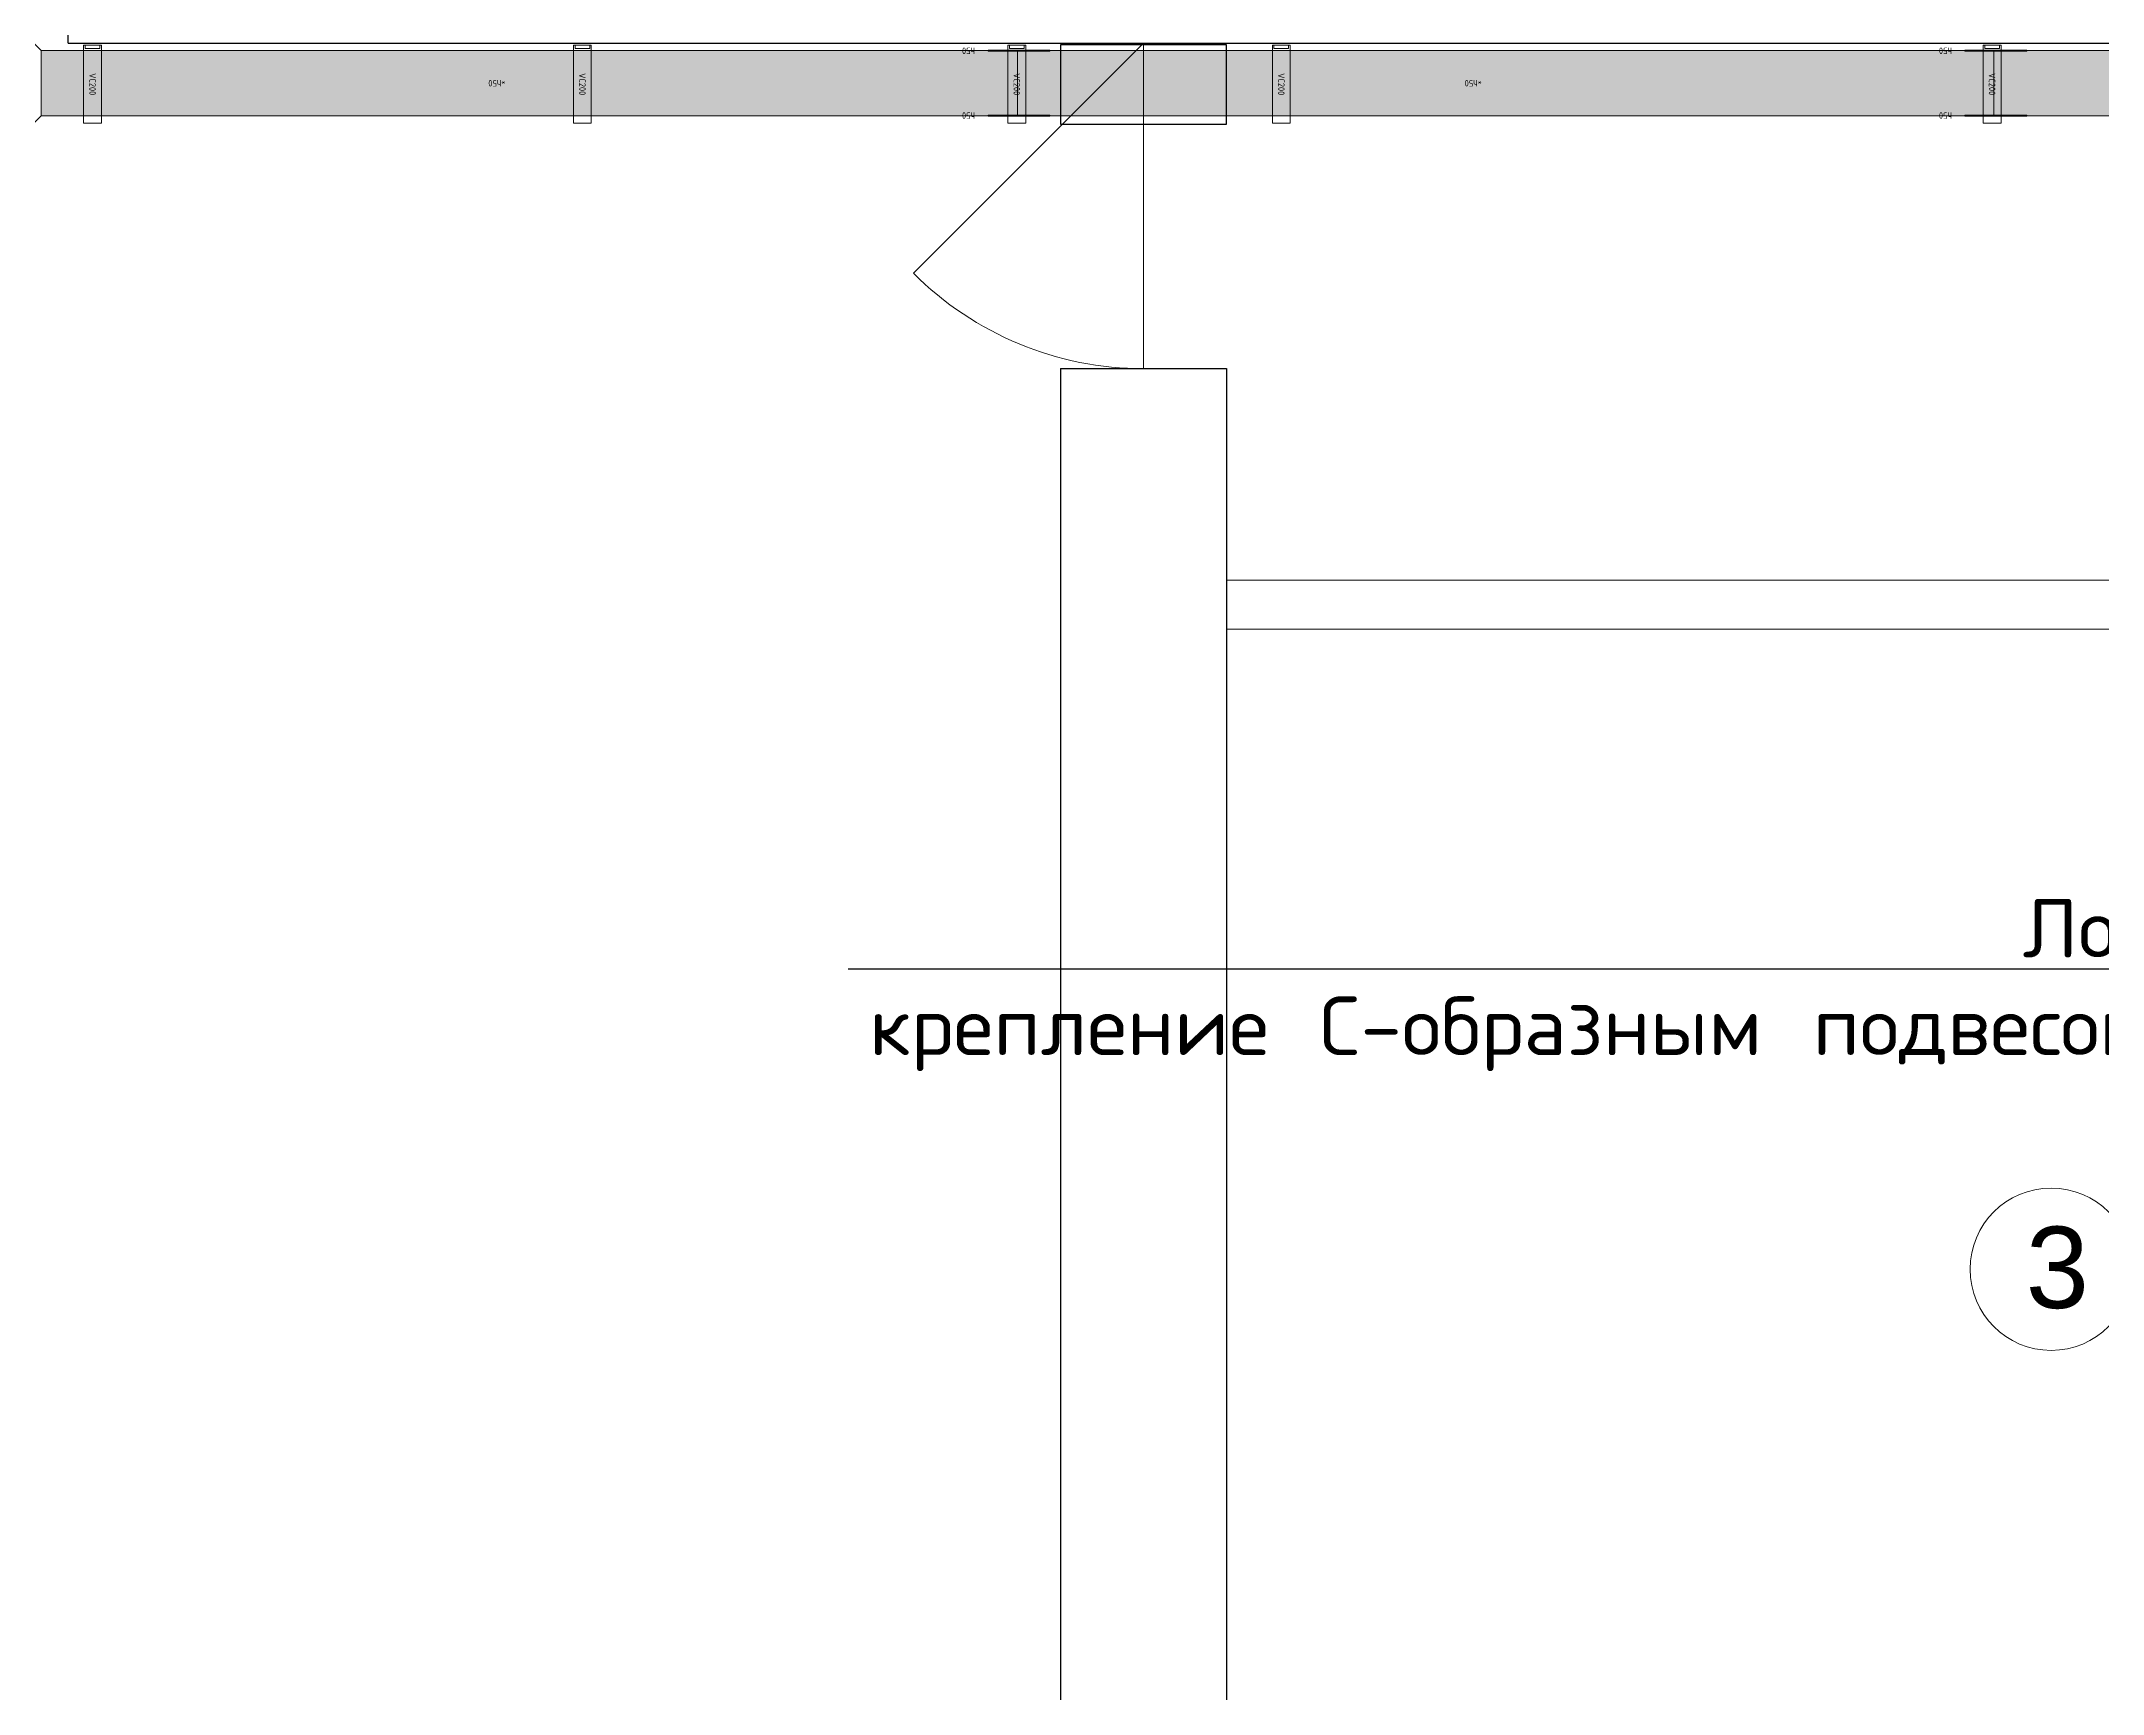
# Model space of a CAD drawing. Header units: metres. Extents: x -472 to 201, y -446 to -235.
# Drawn here: x -149.56 to -143.22, y -327.42 to -322.34 of the extents above; entities that cross this region are included whole.
import ezdxf
from ezdxf import colors
from ezdxf.entities.mleader import LeaderData, LeaderLine
from ezdxf.enums import TextEntityAlignment as Align
from ezdxf.math import Vec2, Vec3

# ---------------------------------------------------------------- set-up
doc = ezdxf.new("R2010")
doc.units = ezdxf.units.M
doc.header["$MEASUREMENT"] = 0
doc.layers.add('_Электрика', color=7, linetype='Continuous', lineweight=15)
doc.layers.add('Электрика', color=7, linetype='Continuous')
doc.styles.get("Standard").update_dxf_attribs({"font": 'txt.shx'})
doc.styles.add('Style-Arial', font='arial.ttf')
doc.styles.add('Атрибут IEK', font='txt.shx', dxfattribs={"width": 0.8})

# ---------------------------------------------------------------- blocks, each defined once
blk = doc.blocks.new('*U273')
at = {"color": 0, "linetype": 'ByBlock', "lineweight": -2}
for points in [[(-200, 100), (-100, 200)], [(-100, 200), (100, 200)], [(100, 200), (200, 100)], [(-200, -100), (-200, 100)], [(200, -100), (200, 100)], [(-100, -200), (-200, -100)], [(200, -100), (100, -200)], [(-100, -200), (100, -200)]]:
    blk.add_lwpolyline(points, dxfattribs=at)
at = {"color": 0, "linetype": 'ByBlock', "lineweight": -2, "style": 'Атрибут IEK', "width": 0.8, "flags": 9}
for tag, p in [('НАИМЕНОВАНИЕ', (-311.4, -11.1)), ('АРТИКУЛ', (-312.1, -41.1))]:
    blk.add_attdef(tag, p, '', height=20, dxfattribs=at)
at = {"color": 0, "linetype": 'ByBlock', "lineweight": -2, "style": 'Атрибут IEK', "width": 0.8, "flags": 8}
blk.add_attdef('НАДПИСЬ', text='', height=20, dxfattribs=at).set_placement((0, 25), align=Align.MIDDLE_CENTER)
blk = doc.blocks.new('*U294')
at = {"linetype": 'ByBlock', "lineweight": 0, "transparency": 33554559}
h = blk.add_hatch(dxfattribs=at)
h.set_pattern_fill('SLOTPERF', color=0, scale=130, pattern_type=2)
h.set_pattern_definition([(0, (-1424.167, 32.5), (65, 54.1667), [86.6667, -43.3333]), (0, (-1424.167, 65), (65, 54.1667), [86.6667, -43.3333]), (90, (-1456.667, 43.333), (-65, 54.1667), [10.8333, -97.5]), (90, (-1435, 43.333), (-65, 54.1667), [10.8333, -97.5]), (45, (-1500, 6e-13), (65, 54.166667), [15.3205, -30.641, 15.3205, -857.9568]), (315, (-1435, 43.333), (65, -54.166667), [15.3205, -30.641, 15.3205, -857.9568])])
h.paths.add_polyline_path([(1500, 100), (-1500, 100), (-1500, -100), (1500, -100)])
at = {"color": 0, "linetype": 'ByBlock', "lineweight": -2}
blk.add_lwpolyline([(1500, 100), (-1500, 100), (-1500, -100), (1500, -100)], close=True, dxfattribs=at)
at = {"color": 0, "linetype": 'ByBlock', "lineweight": -2, "style": 'Атрибут IEK', "width": 0.8, "flags": 8}
blk.add_attdef('НАДПИСЬ', text='', height=20, dxfattribs=at).set_placement((100, 0), align=Align.MIDDLE_CENTER)
at = {"color": 0, "linetype": 'ByBlock', "lineweight": -2, "style": 'Атрибут IEK', "width": 0.8, "flags": 9}
for tag, p in [('АРТИКУЛ', (-1779.7, -119.7)), ('НАИМЕНОВАНИЕ', (-1779.7, -89.7))]:
    blk.add_attdef(tag, p, '', height=20, dxfattribs=at)
blk = doc.blocks.new('*U286')
at = {"color": 0, "linetype": 'ByBlock', "lineweight": -2}
blk.add_lwpolyline([(-95, 0), (95, 0), (95, 3), (-95, 3)], close=True, dxfattribs=at)
at = {"color": 0, "linetype": 'ByBlock', "lineweight": -2, "style": 'Атрибут IEK', "width": 0.8, "flags": 8}
blk.add_attdef('НАДПИСЬ', text='', height=20, dxfattribs=at).set_placement((155, 1.5), align=Align.MIDDLE_CENTER)
at = {"color": 0, "linetype": 'ByBlock', "lineweight": -2, "style": 'Атрибут IEK', "width": 0.8, "flags": 9}
for tag, p in [('АРТИКУЛ', (-374.7, -144.7)), ('НАИМЕНОВАНИЕ', (-374.7, -114.7))]:
    blk.add_attdef(tag, p, '', height=20, dxfattribs=at)
blk = doc.blocks.new('*U303')
at = {"color": 0, "linetype": 'ByBlock', "lineweight": -2}
blk.add_lwpolyline([(-95, 0), (95, 0), (95, 3), (-95, 3)], close=True, dxfattribs=at)
at = {"color": 0, "linetype": 'ByBlock', "lineweight": -2, "style": 'Атрибут IEK', "width": 0.8, "flags": 8}
blk.add_attdef('НАДПИСЬ', text='', height=20, dxfattribs=at).set_placement((155, 1.5), align=Align.MIDDLE_CENTER)
at = {"color": 0, "linetype": 'ByBlock', "lineweight": -2, "style": 'Атрибут IEK', "width": 0.8, "flags": 9}
for tag, p in [('АРТИКУЛ', (-374.7, -144.7)), ('НАИМЕНОВАНИЕ', (-374.7, -114.7))]:
    blk.add_attdef(tag, p, '', height=20, dxfattribs=at)
blk = doc.blocks.new('*U304')
at = {"color": 0, "linetype": 'ByBlock', "lineweight": -2}
for points in [[(-27.5, 0), (27.5, 0), (27.5, 240), (-27.5, 240), (-27.5, 0)], [(-22.5, 0), (-22.5, 10), (22.5, 10), (22.5, 0)]]:
    blk.add_lwpolyline(points, dxfattribs=at)
at = {"color": 0, "linetype": 'ByBlock', "lineweight": -2, "style": 'Атрибут IEK', "width": 0.8, "flags": 8}
blk.add_attdef('НАДПИСЬ', text='', height=20, rotation=90, dxfattribs=at).set_placement((0, 120), align=Align.MIDDLE_CENTER)
at = {"color": 0, "linetype": 'ByBlock', "lineweight": -2, "style": 'Атрибут IEK', "width": 0.8, "flags": 9}
for tag, p in [('АРТИКУЛ', (-279.7, -119.7)), ('НАИМЕНОВАНИЕ', (-279.7, -89.7))]:
    blk.add_attdef(tag, p, '', height=20, dxfattribs=at)

msp = doc.modelspace()

# ---------------------------------------------------------------- linework, layer by layer
at = {"color": 7, "linetype": 'Continuous', "lineweight": 30}
for p, q in [((-149.4744, -322.3504), (-149.4744, -321.8404)), ((-149.4744, -322.3504), (-148.5744, -322.3504)), ((-148.5744, -322.3504), (-146.4244, -322.3504)), ((-146.4244, -322.3504), (-145.9144, -322.3504)), ((-145.9144, -322.3504), (-138.5644, -322.3504)), ((-146.4244, -323.3504), (-146.4244, -328.2604)), ((-146.4244, -323.3504), (-145.9144, -323.3504)), ((-145.9144, -323.3504), (-145.9144, -327.7504))]:
    msp.add_line(p, q, dxfattribs=at)
at = {"color": 7, "linetype": 'Continuous', "lineweight": 0}
for p, q in [((-146.1694, -322.3504), (-146.8765, -323.0575)), ((-146.1694, -323.3504), (-146.1694, -322.3504))]:
    msp.add_line(p, q, dxfattribs=at)
at = {"color": 7, "linetype": 'Continuous', "lineweight": 13}
for p, q in [((-142.5144, -324.0004), (-145.9144, -324.0004)), ((-142.5144, -324.1504), (-145.9144, -324.1504))]:
    msp.add_line(p, q, dxfattribs=at)
at = {"color": 7, "linetype": 'Continuous', "lineweight": 0}
msp.add_circle((-143.3808, -326.1168), 0.2492, dxfattribs=at)
msp.add_arc((-146.1694, -322.3504), 1, 225, 270, dxfattribs=at)
at = {"layer": '_Электрика', "lineweight": 30}
msp.add_lwpolyline([(-146.4244, -322.5997), (-145.9144, -322.5997), (-145.9144, -322.3552), (-146.4244, -322.3552)], close=True, dxfattribs=at)

# ---------------------------------------------------------------- block references
at = {"linetype": 'ByBlock', "lineweight": 13}
ref = msp.add_blockref('*U273', (-149.7567, -322.4736), dxfattribs=dict(at, xscale=0.001, yscale=0.001, zscale=0.001))
ref.add_attrib('НАДПИСЬ', 'h50', dxfattribs={"color": 0, "linetype": 'ByBlock', "lineweight": -2, "height": 0.02, "style": 'Атрибут IEK', "width": 0.8}).set_placement((-149.7567, -322.4486), align=Align.MIDDLE_CENTER)
ref = msp.add_blockref('*U304', (-149.3988, -322.3565), dxfattribs=dict(at, xscale=0.001, yscale=0.001, zscale=0.001, rotation=180))
ref.add_attrib('НАДПИСЬ', 'VC200', dxfattribs={"color": 0, "linetype": 'ByBlock', "lineweight": -2, "height": 0.02, "rotation": 270, "style": 'Атрибут IEK', "width": 0.8}).set_placement((-149.3988, -322.4765), align=Align.MIDDLE_CENTER)
ref = msp.add_blockref('*U304', (-147.8939, -322.3565), dxfattribs=dict(at, xscale=0.001, yscale=0.001, zscale=0.001, rotation=180))
ref.add_attrib('НАДПИСЬ', 'VC200', dxfattribs={"color": 0, "linetype": 'ByBlock', "lineweight": -2, "height": 0.02, "rotation": 270, "style": 'Атрибут IEK', "width": 0.8}).set_placement((-147.8939, -322.4765), align=Align.MIDDLE_CENTER)
ref = msp.add_blockref('*U304', (-146.5592, -322.3565), dxfattribs=dict(at, xscale=0.001, yscale=0.001, zscale=0.001, rotation=180))
ref.add_attrib('НАДПИСЬ', 'VC200', dxfattribs={"color": 0, "linetype": 'ByBlock', "lineweight": -2, "height": 0.02, "rotation": 270, "style": 'Атрибут IEK', "width": 0.8}).set_placement((-146.5592, -322.4765), align=Align.MIDDLE_CENTER)
ref = msp.add_blockref('*U304', (-145.7463, -322.3565), dxfattribs=dict(at, xscale=0.001, yscale=0.001, zscale=0.001, rotation=180))
ref.add_attrib('НАДПИСЬ', 'VC200', dxfattribs={"color": 0, "linetype": 'ByBlock', "lineweight": -2, "height": 0.02, "rotation": 270, "style": 'Атрибут IEK', "width": 0.8}).set_placement((-145.7463, -322.4765), align=Align.MIDDLE_CENTER)
ref = msp.add_blockref('*U304', (-143.5624, -322.3565), dxfattribs=dict(at, xscale=0.001, yscale=0.001, zscale=0.001, rotation=180))
ref.add_attrib('НАДПИСЬ', 'VC200', dxfattribs={"color": 0, "linetype": 'ByBlock', "lineweight": -2, "height": 0.02, "rotation": 270, "style": 'Атрибут IEK', "width": 0.8}).set_placement((-143.5624, -322.4765), align=Align.MIDDLE_CENTER)
ref = msp.add_blockref('*U294', (-148.0567, -322.4736), dxfattribs=dict(at, xscale=0.001, yscale=0.001, zscale=0.001, rotation=180))
ref.add_attrib('НАДПИСЬ', '*h50', dxfattribs={"color": 0, "linetype": 'ByBlock', "lineweight": -2, "height": 0.02, "rotation": 180, "style": 'Атрибут IEK', "width": 0.8}).set_placement((-148.1567, -322.4736), align=Align.MIDDLE_CENTER)
ref = msp.add_blockref('*U303', (-146.5525, -322.3724), dxfattribs=dict(at, xscale=0.001, yscale=0.001, zscale=0.001, rotation=180))
ref.add_attrib('НАДПИСЬ', 'h50', dxfattribs={"color": 0, "linetype": 'ByBlock', "lineweight": -2, "height": 0.02, "rotation": 180, "style": 'Атрибут IEK', "width": 0.8}).set_placement((-146.7075, -322.3739), align=Align.MIDDLE_CENTER)
ref = msp.add_blockref('*U294', (-145.0567, -322.4736), dxfattribs=dict(at, xscale=0.001, yscale=0.001, zscale=0.001, rotation=180))
ref.add_attrib('НАДПИСЬ', '*h50', dxfattribs={"color": 0, "linetype": 'ByBlock', "lineweight": -2, "height": 0.02, "rotation": 180, "style": 'Атрибут IEK', "width": 0.8}).set_placement((-145.1567, -322.4736), align=Align.MIDDLE_CENTER)
ref = msp.add_blockref('*U303', (-143.5508, -322.3724), dxfattribs=dict(at, xscale=0.001, yscale=0.001, zscale=0.001, rotation=180))
ref.add_attrib('НАДПИСЬ', 'h50', dxfattribs={"color": 0, "linetype": 'ByBlock', "lineweight": -2, "height": 0.02, "rotation": 180, "style": 'Атрибут IEK', "width": 0.8}).set_placement((-143.7058, -322.3739), align=Align.MIDDLE_CENTER)
ref = msp.add_blockref('*U294', (-142.0567, -322.4736), dxfattribs=dict(at, xscale=0.001, yscale=0.001, zscale=0.001, rotation=180))
ref.add_attrib('НАДПИСЬ', '*h50', dxfattribs={"color": 0, "linetype": 'ByBlock', "lineweight": -2, "height": 0.02, "rotation": 180, "style": 'Атрибут IEK', "width": 0.8}).set_placement((-142.1567, -322.4736), align=Align.MIDDLE_CENTER)
ref = msp.add_blockref('*U286', (-146.5525, -322.5715), dxfattribs=dict(at, xscale=0.001, yscale=0.001, zscale=0.001, rotation=180))
ref.add_attrib('НАДПИСЬ', 'h50', dxfattribs={"color": 0, "linetype": 'ByBlock', "lineweight": -2, "height": 0.02, "rotation": 180, "style": 'Атрибут IEK', "width": 0.8}).set_placement((-146.7075, -322.573), align=Align.MIDDLE_CENTER)
ref = msp.add_blockref('*U286', (-143.5508, -322.5715), dxfattribs=dict(at, xscale=0.001, yscale=0.001, zscale=0.001, rotation=180))
ref.add_attrib('НАДПИСЬ', 'h50', dxfattribs={"color": 0, "linetype": 'ByBlock', "lineweight": -2, "height": 0.02, "rotation": 180, "style": 'Атрибут IEK', "width": 0.8}).set_placement((-143.7058, -322.573), align=Align.MIDDLE_CENTER)

# ---------------------------------------------------------------- texts
at = {"color": 7, "linetype": 'Continuous', "lineweight": 0, "style": 'Style-Arial'}
msp.add_text('3', height=0.25, dxfattribs=at).set_placement((-143.3618, -325.986), align=Align.TOP_CENTER)

# ---------------------------------------------------------------- leaders
at = {"layer": 'Электрика', "lineweight": 13}
ml = msp.add_multileader_mtext('Standard', dxfattribs=at)
ml.set_content('Лоток 200х50, \\Pкрепление С-образным подвесом, шаг 1.5м', color=256)
ml.set_leader_properties()
ml.build(insert=Vec2(0, 0))
ml.multileader.update_dxf_attribs({"text_right_attachment_type": 6, "dogleg_length": 0.36, "arrow_head_size": 0.18})
ctx = ml.context
ctx.base_point, ctx.char_height, ctx.arrow_head_size, ctx.landing_gap_size, ctx.plane_origin = Vec3(-148.5746, -325.084), 0.18, 0.18, 0.09, Vec3(-146.9248, -330.348)
ctx.right_attachment, ctx.text_align_type = 6, 2
notes = []
notes.append((ctx, [(1, (1, 1, 0), (-141.3746, -325.195), (-1, 0), 0.36, [(3, [(-140.4715, -327.327), (-140.4641, -322.6724), (-140.4641, -322.6724)], 0, [])])]))
ctx.mtext.insert, ctx.mtext.width, ctx.mtext.alignment, ctx.mtext.flow_direction = Vec3(-141.8246, -324.979), 10.739437, 3, 5
for ctx, leaders in notes:
    for number, flags, end, landing, length, lines in leaders:
        leader = LeaderData()
        leader.index, (leader.has_last_leader_line, leader.has_dogleg_vector, leader.attachment_direction) = number, flags
        leader.last_leader_point, leader.dogleg_vector, leader.dogleg_length = Vec3(end), Vec3(landing), length
        for number, points, colour, breaks in lines:
            line = LeaderLine()
            line.index, line.vertices, line.color, line.breaks = number, Vec3.list(points), colors.encode_raw_color(colour), breaks
            leader.lines.append(line)
        ctx.leaders.append(leader)

doc.saveas('drawing.dxf')
